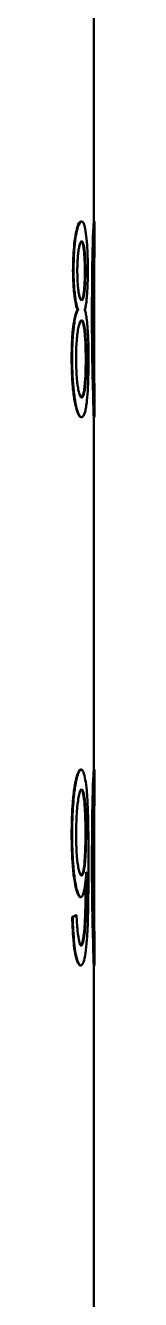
# Model space of a CAD drawing. Header units: millimetres. Extents: x -2015 to 3360, y -4745 to 2376.
# Drawn here: x 2695.39 to 2695.8, y 1711.95 to 1734.8 of the extents above; entities that cross this region are included whole.
import ezdxf

# ---------------------------------------------------------------- set-up
doc = ezdxf.new("R2010")
doc.units = ezdxf.units.MM
doc.header["$LTSCALE"] = 8
doc.layers.add('Visible (ISO)', color=7, linetype='Continuous', lineweight=50)

msp = doc.modelspace()

# ---------------------------------------------------------------- linework, layer by layer
at = {"layer": 'Visible (ISO)'}
for p, q in [((2695.793, 1737.731), (2695.793, 1731.285)), ((2695.564, 1731.285), (2695.574, 1731.285)), ((2695.792, 1731.285), (2695.802, 1731.285)), ((2695.803, 1730.889), (2695.803, 1731.249)), ((2695.793, 1730.629), (2695.793, 1728.432)), ((2695.5, 1729.696), (2695.5, 1729.706)), ((2695.5, 1729.706), (2695.51, 1729.706)), ((2695.5, 1729.696), (2695.51, 1729.696)), ((2695.51, 1729.696), (2695.51, 1729.706)), ((2695.634, 1729.706), (2695.634, 1729.696)), ((2695.803, 1727.798), (2695.803, 1728.179)), ((2695.566, 1727.773), (2695.575, 1727.773)), ((2695.792, 1727.773), (2695.802, 1727.773)), ((2695.793, 1727.773), (2695.793, 1721.457)), ((2695.559, 1721.457), (2695.569, 1721.457)), ((2695.792, 1721.457), (2695.802, 1721.457)), ((2695.803, 1721.061), (2695.803, 1721.421)), ((2695.793, 1720.801), (2695.793, 1718.604)), ((2695.659, 1719.62), (2695.658, 1719.62)), ((2695.551, 1719.169), (2695.561, 1719.169)), ((2695.406, 1718.814), (2695.415, 1718.814)), ((2695.475, 1718.847), (2695.484, 1718.847)), ((2695.803, 1717.97), (2695.803, 1718.351)), ((2695.552, 1717.945), (2695.562, 1717.945)), ((2695.792, 1717.945), (2695.802, 1717.945)), ((2695.793, 1717.945), (2695.793, 1711.479))]:
    msp.add_line(p, q, dxfattribs=at)
for centre, major_axis, ratio, start_param, end_param in [((2695.566, 1730.649), (-0.009, -0.282), 0.190093, 3.147707, 3.560024), ((2695.562, 1730.663), (-0.003, -0.268), 0.189918, 2.735146, 3.047985), ((2695.572, 1730.663), (-0.003, -0.268), 0.190011, 2.735016, 3.143585), ((2695.93, 1729.526), (0, 6.485), 0.020231, 1.493217, 1.570732), ((2695.566, 1730.158), (0.009, -0.29), 0.189971, 5.880907, 6.276996), ((2695.562, 1730.153), (0.004, -0.285), 0.189742, 0.088299, 0.397584), ((2695.572, 1730.153), (0.004, -0.285), 0.189841, 6.280888, 6.68091), ((2696.033, 1729.527), (0, -6.213), 0.03961, 4.712454, 4.792693), ((2695.796, 1728.414), (0.006, -0.286), 0.012188, 5.881178, 6.282863), ((2695.93, 1719.698), (0, 6.485), 0.020231, 1.493217, 1.570732), ((2696.033, 1719.699), (0, -6.213), 0.03961, 4.712454, 4.792693), ((2676.284, 1718.831), (19.509, 0.339), 0.089525, 6.081972, 6.100649), ((2676.284, 1718.831), (19.519, 0.339), 0.089479, 6.081973, 6.10065), ((2695.796, 1718.585), (0.006, -0.286), 0.012188, 5.881178, 6.282863)]:
    msp.add_ellipse(centre, major_axis=major_axis, ratio=ratio, start_param=start_param, end_param=end_param, dxfattribs=at)
for points in [[(2695.463, 1731.032), (2695.474, 1731.093), (2695.486, 1731.145), (2695.499, 1731.186)], [(2695.473, 1731.032), (2695.483, 1731.093), (2695.495, 1731.145), (2695.509, 1731.186)], [(2695.499, 1731.186), (2695.52, 1731.251), (2695.543, 1731.285), (2695.564, 1731.285)], [(2695.509, 1731.186), (2695.53, 1731.251), (2695.553, 1731.285), (2695.574, 1731.285)], [(2695.574, 1731.285), (2695.596, 1731.285), (2695.616, 1731.25), (2695.632, 1731.184)], [(2695.632, 1731.184), (2695.642, 1731.142), (2695.651, 1731.088), (2695.658, 1731.023)], [(2695.788, 1731.23), (2695.79, 1731.266), (2695.791, 1731.285), (2695.792, 1731.285)], [(2695.438, 1730.828), (2695.445, 1730.902), (2695.453, 1730.971), (2695.463, 1731.032)], [(2695.448, 1730.828), (2695.454, 1730.902), (2695.463, 1730.971), (2695.473, 1731.032)], [(2695.614, 1730.774), (2695.606, 1730.835), (2695.597, 1730.882), (2695.585, 1730.909)], [(2695.658, 1731.023), (2695.665, 1730.959), (2695.671, 1730.887), (2695.675, 1730.811)], [(2695.8, 1730.893), (2695.798, 1730.827), (2695.794, 1730.722), (2695.793, 1730.597)], [(2695.42, 1730.4), (2695.42, 1730.546), (2695.426, 1730.693), (2695.438, 1730.828)], [(2695.759, 1729.527), (2695.759, 1729.833), (2695.761, 1730.139), (2695.764, 1730.44)], [(2695.586, 1729.89), (2695.597, 1729.915), (2695.607, 1729.959), (2695.614, 1730.016)], [(2695.5, 1729.706), (2695.486, 1729.736), (2695.472, 1729.785), (2695.462, 1729.846)], [(2695.425, 1729.4), (2695.436, 1729.495), (2695.452, 1729.576), (2695.471, 1729.634)], [(2695.435, 1729.4), (2695.446, 1729.495), (2695.462, 1729.576), (2695.48, 1729.634)], [(2695.625, 1729.317), (2695.617, 1729.393), (2695.604, 1729.451), (2695.59, 1729.485)], [(2695.785, 1727.944), (2695.779, 1728.169), (2695.765, 1728.675), (2695.759, 1729.243), (2695.759, 1729.527)], [(2695.417, 1728.315), (2695.402, 1728.477), (2695.395, 1728.653), (2695.395, 1728.829)], [(2695.447, 1728.074), (2695.435, 1728.147), (2695.424, 1728.228), (2695.417, 1728.315)], [(2695.457, 1728.074), (2695.445, 1728.147), (2695.434, 1728.228), (2695.427, 1728.315)], [(2695.592, 1728.156), (2695.606, 1728.189), (2695.618, 1728.246), (2695.626, 1728.319)], [(2695.687, 1728.311), (2695.683, 1728.225), (2695.677, 1728.144), (2695.669, 1728.072)], [(2695.492, 1727.881), (2695.476, 1727.93), (2695.46, 1727.996), (2695.447, 1728.074)], [(2695.502, 1727.881), (2695.486, 1727.93), (2695.47, 1727.996), (2695.457, 1728.074)], [(2695.566, 1727.773), (2695.542, 1727.773), (2695.516, 1727.811), (2695.492, 1727.881)], [(2695.575, 1727.773), (2695.552, 1727.773), (2695.526, 1727.811), (2695.502, 1727.881)], [(2695.636, 1727.873), (2695.619, 1727.808), (2695.598, 1727.773), (2695.575, 1727.773)], [(2695.445, 1721.131), (2695.464, 1721.256), (2695.489, 1721.355), (2695.516, 1721.411)], [(2695.455, 1721.131), (2695.474, 1721.256), (2695.499, 1721.355), (2695.525, 1721.411)], [(2695.607, 1721.41), (2695.632, 1721.342), (2695.652, 1721.228), (2695.666, 1721.084)], [(2695.788, 1721.402), (2695.79, 1721.438), (2695.791, 1721.457), (2695.792, 1721.457)], [(2695.416, 1720.867), (2695.423, 1720.961), (2695.433, 1721.05), (2695.445, 1721.131)], [(2695.426, 1720.867), (2695.433, 1720.961), (2695.443, 1721.05), (2695.455, 1721.131)], [(2695.623, 1720.878), (2695.615, 1720.964), (2695.603, 1721.034), (2695.588, 1721.074)], [(2695.8, 1721.065), (2695.798, 1720.999), (2695.794, 1720.893), (2695.793, 1720.769)], [(2695.395, 1720.293), (2695.395, 1720.488), (2695.402, 1720.683), (2695.416, 1720.867)], [(2695.759, 1719.699), (2695.759, 1720.005), (2695.761, 1720.311), (2695.764, 1720.612)], [(2695.416, 1719.732), (2695.402, 1719.911), (2695.395, 1720.102), (2695.395, 1720.293)], [(2695.444, 1719.48), (2695.432, 1719.557), (2695.423, 1719.642), (2695.416, 1719.732)], [(2695.454, 1719.48), (2695.442, 1719.557), (2695.432, 1719.642), (2695.426, 1719.732)], [(2695.59, 1719.587), (2695.604, 1719.624), (2695.616, 1719.69), (2695.623, 1719.772)], [(2695.785, 1718.116), (2695.779, 1718.341), (2695.765, 1718.847), (2695.759, 1719.415), (2695.759, 1719.699)], [(2695.513, 1719.21), (2695.487, 1719.266), (2695.463, 1719.36), (2695.444, 1719.48)], [(2695.523, 1719.21), (2695.497, 1719.266), (2695.472, 1719.36), (2695.454, 1719.48)], [(2695.658, 1719.62), (2695.653, 1719.543), (2695.646, 1719.471), (2695.638, 1719.407)], [(2695.627, 1718.652), (2695.633, 1718.755), (2695.638, 1718.863), (2695.641, 1718.974)], [(2695.637, 1718.652), (2695.643, 1718.755), (2695.648, 1718.863), (2695.651, 1718.974)], [(2695.583, 1718.341), (2695.603, 1718.408), (2695.618, 1718.52), (2695.627, 1718.652)], [(2695.457, 1718.16), (2695.447, 1718.214), (2695.439, 1718.277), (2695.432, 1718.344)], [(2695.467, 1718.16), (2695.457, 1718.214), (2695.448, 1718.277), (2695.442, 1718.344)], [(2695.493, 1718.025), (2695.48, 1718.06), (2695.468, 1718.106), (2695.457, 1718.16)], [(2695.502, 1718.025), (2695.49, 1718.06), (2695.478, 1718.106), (2695.467, 1718.16)], [(2695.552, 1717.945), (2695.532, 1717.945), (2695.512, 1717.973), (2695.493, 1718.025)], [(2695.562, 1717.945), (2695.542, 1717.945), (2695.522, 1717.973), (2695.502, 1718.025)]]:
    msp.add_open_spline(points, degree=3, dxfattribs=at)
for points, knots in [([(2695.772, 1730.85), (2695.774, 1730.933), (2695.777, 1731.009), (2695.78, 1731.074), (2695.783, 1731.138), (2695.785, 1731.191), (2695.788, 1731.23)], [-2.6561201, -2.6561201, -2.6561201, -2.6561201, -2.3272292, -2.3272292, -2.3272292, -1.9983383, -1.9983383, -1.9983383, -1.9983383]), ([(2695.782, 1730.85), (2695.784, 1730.934), (2695.787, 1731.01), (2695.793, 1731.139), (2695.795, 1731.192), (2695.798, 1731.23)], [0, 0, 0, 0, 0.02907119, 0.02907119, 0.05883924, 0.05883924, 0.05883924, 0.05883924]), ([(2695.798, 1731.23), (2695.799, 1731.248), (2695.8, 1731.262), (2695.801, 1731.281), (2695.802, 1731.285), (2695.802, 1731.285)], [0, 0, 0, 0, 0.014091, 0.014091, 0.02827231, 0.02827231, 0.02827231, 0.02827231]), ([(2695.802, 1731.285), (2695.803, 1731.285), (2695.803, 1731.281), (2695.803, 1731.268), (2695.803, 1731.26), (2695.803, 1731.249)], [0, 0, 0, 0, 0.01087225, 0.01087225, 0.01935181, 0.01935181, 0.01935181, 0.01935181]), ([(2695.553, 1730.907), (2695.547, 1730.894), (2695.541, 1730.876), (2695.53, 1730.832), (2695.525, 1730.806), (2695.52, 1730.776)], [0, 0, 0, 0, 0.01199825, 0.01199825, 0.02376811, 0.02376811, 0.02376811, 0.02376811]), ([(2695.624, 1730.774), (2695.62, 1730.805), (2695.616, 1730.831), (2695.606, 1730.877), (2695.601, 1730.895), (2695.595, 1730.909)], [0, 0, 0, 0, 0.01222132, 0.01222132, 0.02467558, 0.02467558, 0.02467558, 0.02467558]), ([(2695.802, 1730.931), (2695.802, 1730.931), (2695.802, 1730.928), (2695.801, 1730.915), (2695.8, 1730.905), (2695.8, 1730.893)], [0, 0, 0, 0, 0.00835341, 0.00835341, 0.01663391, 0.01663391, 0.01663391, 0.01663391]), ([(2695.803, 1730.907), (2695.803, 1730.915), (2695.803, 1730.921), (2695.803, 1730.929), (2695.802, 1730.931), (2695.802, 1730.931)], [0, 0, 0, 0, 0.00749917, 0.00749917, 0.01503178, 0.01503178, 0.01503178, 0.01503178]), ([(2695.803, 1730.785), (2695.803, 1730.813), (2695.803, 1730.837), (2695.803, 1730.878), (2695.803, 1730.894), (2695.803, 1730.907)], [0, 0, 0, 0, 0.01121573, 0.01121573, 0.02263574, 0.02263574, 0.02263574, 0.02263574]), ([(2695.43, 1730.4), (2695.43, 1730.473), (2695.431, 1730.547), (2695.437, 1730.691), (2695.442, 1730.761), (2695.448, 1730.828)], [0, 0, 0, 0, 0.02206227, 0.02206227, 0.04426989, 0.04426989, 0.04426989, 0.04426989]), ([(2695.506, 1730.648), (2695.503, 1730.611), (2695.501, 1730.572), (2695.498, 1730.493), (2695.497, 1730.452), (2695.497, 1730.412)], [0, 0, 0, 0, 0.01224289, 0.01224289, 0.02440853, 0.02440853, 0.02440853, 0.02440853]), ([(2695.52, 1730.776), (2695.518, 1730.757), (2695.515, 1730.736), (2695.51, 1730.694), (2695.508, 1730.671), (2695.506, 1730.648)], [0, 0, 0, 0, 0.00764633, 0.00764633, 0.01521686, 0.01521686, 0.01521686, 0.01521686]), ([(2695.625, 1730.648), (2695.623, 1730.671), (2695.622, 1730.693), (2695.618, 1730.735), (2695.616, 1730.755), (2695.614, 1730.774)], [0, 0, 0, 0, 0.00750292, 0.00750292, 0.0150836, 0.0150836, 0.0150836, 0.0150836]), ([(2695.634, 1730.648), (2695.633, 1730.671), (2695.631, 1730.693), (2695.628, 1730.735), (2695.626, 1730.755), (2695.624, 1730.774)], [0, 0, 0, 0, 0.00750382, 0.00750382, 0.01508593, 0.01508593, 0.01508593, 0.01508593]), ([(2695.632, 1730.389), (2695.632, 1730.433), (2695.631, 1730.477), (2695.629, 1730.564), (2695.627, 1730.607), (2695.625, 1730.648)], [0, 0, 0, 0, 0.01331993, 0.01331993, 0.02672404, 0.02672404, 0.02672404, 0.02672404]), ([(2695.642, 1730.389), (2695.642, 1730.433), (2695.641, 1730.477), (2695.639, 1730.564), (2695.637, 1730.607), (2695.634, 1730.648)], [0, 0, 0, 0, 0.01332007, 0.01332007, 0.02672493, 0.02672493, 0.02672493, 0.02672493]), ([(2695.675, 1730.811), (2695.678, 1730.745), (2695.681, 1730.676), (2695.684, 1730.534), (2695.685, 1730.462), (2695.685, 1730.39)], [0, 0, 0, 0, 0.02179158, 0.02179158, 0.04344043, 0.04344043, 0.04344043, 0.04344043]), ([(2695.764, 1730.44), (2695.765, 1730.512), (2695.766, 1730.582), (2695.769, 1730.719), (2695.77, 1730.786), (2695.772, 1730.85)], [0, 0, 0, 0, 0.02195783, 0.02195783, 0.04408733, 0.04408733, 0.04408733, 0.04408733]), ([(2695.774, 1730.44), (2695.775, 1730.512), (2695.776, 1730.582), (2695.779, 1730.719), (2695.78, 1730.786), (2695.782, 1730.85)], [0, 0, 0, 0, 0.02195878, 0.02195878, 0.04409052, 0.04409052, 0.04409052, 0.04409052]), ([(2695.8, 1730.342), (2695.8, 1730.395), (2695.801, 1730.448), (2695.801, 1730.551), (2695.801, 1730.601), (2695.802, 1730.65)], [0, 0, 0, 0, 0.01633595, 0.01633595, 0.03276173, 0.03276173, 0.03276173, 0.03276173]), ([(2695.802, 1730.65), (2695.802, 1730.675), (2695.802, 1730.698), (2695.802, 1730.743), (2695.802, 1730.765), (2695.803, 1730.785)], [0, 0, 0, 0, 0.00814539, 0.00814539, 0.01637582, 0.01637582, 0.01637582, 0.01637582]), ([(2695.462, 1729.846), (2695.449, 1729.922), (2695.438, 1730.01), (2695.424, 1730.199), (2695.42, 1730.299), (2695.42, 1730.4)], [0, 0, 0, 0, 0.03081512, 0.03081512, 0.06111075, 0.06111075, 0.06111075, 0.06111075]), ([(2695.472, 1729.846), (2695.459, 1729.923), (2695.448, 1730.011), (2695.441, 1730.105), (2695.434, 1730.199), (2695.43, 1730.299), (2695.43, 1730.4)], [-0.706072, -0.706072, -0.706072, -0.706072, -0.353036, -0.353036, -0.353036, 0, 0, 0, 0]), ([(2695.497, 1730.412), (2695.497, 1730.364), (2695.498, 1730.316), (2695.502, 1730.222), (2695.504, 1730.176), (2695.508, 1730.131)], [0, 0, 0, 0, 0.01439035, 0.01439035, 0.02886802, 0.02886802, 0.02886802, 0.02886802]), ([(2695.769, 1729.527), (2695.769, 1729.68), (2695.769, 1729.833), (2695.771, 1730.138), (2695.773, 1730.29), (2695.774, 1730.44)], [0, 0, 0, 0, 0.04594796, 0.04594796, 0.09196619, 0.09196619, 0.09196619, 0.09196619]), ([(2695.793, 1730.597), (2695.792, 1730.542), (2695.791, 1730.485), (2695.79, 1730.368), (2695.789, 1730.309), (2695.789, 1730.249)], [0, 0, 0, 0, 0.0182188, 0.0182188, 0.03633571, 0.03633571, 0.03633571, 0.03633571]), ([(2695.625, 1730.136), (2695.627, 1730.175), (2695.629, 1730.217), (2695.631, 1730.302), (2695.632, 1730.345), (2695.632, 1730.389)], [0, 0, 0, 0, 0.01311453, 0.01311453, 0.02614297, 0.02614297, 0.02614297, 0.02614297]), ([(2695.634, 1730.136), (2695.637, 1730.175), (2695.639, 1730.217), (2695.641, 1730.302), (2695.642, 1730.345), (2695.642, 1730.389)], [0, 0, 0, 0, 0.01311536, 0.01311536, 0.02614402, 0.02614402, 0.02614402, 0.02614402]), ([(2695.685, 1730.39), (2695.685, 1730.294), (2695.683, 1730.199), (2695.679, 1730.109), (2695.675, 1730.019), (2695.669, 1729.934), (2695.661, 1729.86)], [-3.1415927, -3.1415927, -3.1415927, -3.1415927, -2.796578, -2.796578, -2.796578, -2.4515632, -2.4515632, -2.4515632, -2.4515632]), ([(2695.789, 1730.249), (2695.788, 1730.13), (2695.788, 1730.009), (2695.787, 1729.768), (2695.787, 1729.647), (2695.787, 1729.527)], [0, 0, 0, 0, 0.0362469, 0.0362469, 0.07249386, 0.07249386, 0.07249386, 0.07249386]), ([(2695.799, 1730.029), (2695.799, 1730.081), (2695.799, 1730.134), (2695.8, 1730.238), (2695.8, 1730.29), (2695.8, 1730.342)], [0, 0, 0, 0, 0.01585173, 0.01585173, 0.03170337, 0.03170337, 0.03170337, 0.03170337]), ([(2695.508, 1730.131), (2695.509, 1730.11), (2695.511, 1730.089), (2695.516, 1730.05), (2695.518, 1730.031), (2695.521, 1730.014)], [0, 0, 0, 0, 0.00702579, 0.00702579, 0.01413544, 0.01413544, 0.01413544, 0.01413544]), ([(2695.521, 1730.014), (2695.526, 1729.986), (2695.531, 1729.961), (2695.541, 1729.919), (2695.547, 1729.902), (2695.553, 1729.89)], [0, 0, 0, 0, 0.0115921, 0.0115921, 0.02339444, 0.02339444, 0.02339444, 0.02339444]), ([(2695.596, 1729.89), (2695.602, 1729.903), (2695.607, 1729.92), (2695.616, 1729.962), (2695.62, 1729.988), (2695.624, 1730.016)], [0, 0, 0, 0, 0.01189819, 0.01189819, 0.02358028, 0.02358028, 0.02358028, 0.02358028]), ([(2695.614, 1730.016), (2695.616, 1730.034), (2695.618, 1730.053), (2695.622, 1730.093), (2695.623, 1730.114), (2695.625, 1730.136)], [0, 0, 0, 0, 0.00723236, 0.00723236, 0.01438727, 0.01438727, 0.01438727, 0.01438727]), ([(2695.624, 1730.016), (2695.626, 1730.034), (2695.628, 1730.053), (2695.632, 1730.093), (2695.633, 1730.114), (2695.634, 1730.136)], [0, 0, 0, 0, 0.00723379, 0.00723379, 0.01438961, 0.01438961, 0.01438961, 0.01438961]), ([(2695.51, 1729.706), (2695.503, 1729.721), (2695.496, 1729.74), (2695.483, 1729.788), (2695.477, 1729.815), (2695.472, 1729.846)], [0, 0, 0, 0, 0.01300371, 0.01300371, 0.02578401, 0.02578401, 0.02578401, 0.02578401]), ([(2695.661, 1729.86), (2695.658, 1729.827), (2695.654, 1729.798), (2695.644, 1729.746), (2695.639, 1729.724), (2695.634, 1729.706)], [0, 0, 0, 0, 0.01334662, 0.01334662, 0.0269158, 0.0269158, 0.0269158, 0.0269158]), ([(2695.471, 1729.634), (2695.475, 1729.649), (2695.48, 1729.661), (2695.49, 1729.682), (2695.495, 1729.69), (2695.5, 1729.696)], [0, 0, 0, 0, 0.00883661, 0.00883661, 0.0177526, 0.0177526, 0.0177526, 0.0177526]), ([(2695.48, 1729.634), (2695.485, 1729.649), (2695.49, 1729.661), (2695.5, 1729.682), (2695.505, 1729.69), (2695.51, 1729.696)], [0, 0, 0, 0, 0.00884037, 0.00884037, 0.01776071, 0.01776071, 0.01776071, 0.01776071]), ([(2695.574, 1729.513), (2695.57, 1729.513), (2695.565, 1729.51), (2695.555, 1729.5), (2695.55, 1729.492), (2695.545, 1729.482)], [0, 0, 0, 0, 0.00936243, 0.00936243, 0.01867994, 0.01867994, 0.01867994, 0.01867994]), ([(2695.59, 1729.485), (2695.586, 1729.494), (2695.582, 1729.501), (2695.575, 1729.509), (2695.572, 1729.511), (2695.569, 1729.512)], [0, 0, 0, 0, 0.008678, 0.008678, 0.01418844, 0.01418844, 0.01418844, 0.01418844]), ([(2695.6, 1729.485), (2695.596, 1729.494), (2695.592, 1729.501), (2695.583, 1729.511), (2695.579, 1729.513), (2695.574, 1729.513)], [0, 0, 0, 0, 0.00868228, 0.00868228, 0.01740272, 0.01740272, 0.01740272, 0.01740272]), ([(2695.635, 1729.317), (2695.631, 1729.355), (2695.626, 1729.389), (2695.614, 1729.445), (2695.607, 1729.468), (2695.6, 1729.485)], [0, 0, 0, 0, 0.01541065, 0.01541065, 0.03110975, 0.03110975, 0.03110975, 0.03110975]), ([(2695.634, 1729.696), (2695.641, 1729.677), (2695.647, 1729.651), (2695.658, 1729.59), (2695.663, 1729.554), (2695.668, 1729.514)], [0, 0, 0, 0, 0.01669672, 0.01669672, 0.03310906, 0.03310906, 0.03310906, 0.03310906]), ([(2695.699, 1728.815), (2695.699, 1728.943), (2695.696, 1729.071), (2695.686, 1729.309), (2695.678, 1729.419), (2695.668, 1729.514)], [-0.07725089, -0.07725089, -0.07725089, -0.07725089, -0.03866683, -0.03866683, 0, 0, 0, 0]), ([(2695.795, 1727.944), (2695.792, 1728.056), (2695.789, 1728.175), (2695.783, 1728.425), (2695.78, 1728.556), (2695.775, 1728.824), (2695.773, 1728.962), (2695.77, 1729.242), (2695.769, 1729.384), (2695.769, 1729.527)], [0, 0, 0, 0, 0.0436851, 0.0436851, 0.0868429, 0.0868429, 0.129592, 0.129592, 0.1722832, 0.1722832, 0.1722832, 0.1722832]), ([(2695.8, 1728.799), (2695.799, 1728.92), (2695.799, 1729.041), (2695.799, 1729.283), (2695.799, 1729.405), (2695.799, 1729.527)], [0, 0, 0, 0, 0.0364797, 0.0364797, 0.07295946, 0.07295946, 0.07295946, 0.07295946]), ([(2695.406, 1729.199), (2695.409, 1729.234), (2695.411, 1729.269), (2695.417, 1729.336), (2695.421, 1729.368), (2695.425, 1729.4)], [0, 0, 0, 0, 0.01106453, 0.01106453, 0.0222069, 0.0222069, 0.0222069, 0.0222069]), ([(2695.416, 1729.199), (2695.418, 1729.234), (2695.421, 1729.269), (2695.427, 1729.336), (2695.431, 1729.368), (2695.435, 1729.4)], [0, 0, 0, 0, 0.01106531, 0.01106531, 0.02220901, 0.02220901, 0.02220901, 0.02220901]), ([(2695.504, 1729.311), (2695.5, 1729.286), (2695.497, 1729.26), (2695.491, 1729.205), (2695.489, 1729.177), (2695.486, 1729.148)], [0, 0, 0, 0, 0.00962572, 0.00962572, 0.01915927, 0.01915927, 0.01915927, 0.01915927]), ([(2695.545, 1729.482), (2695.538, 1729.465), (2695.53, 1729.441), (2695.516, 1729.384), (2695.509, 1729.35), (2695.504, 1729.311)], [0, 0, 0, 0, 0.01526595, 0.01526595, 0.030231, 0.030231, 0.030231, 0.030231]), ([(2695.639, 1729.161), (2695.637, 1729.189), (2695.635, 1729.216), (2695.631, 1729.269), (2695.628, 1729.294), (2695.625, 1729.317)], [0, 0, 0, 0, 0.00932373, 0.00932373, 0.0187493, 0.0187493, 0.0187493, 0.0187493]), ([(2695.649, 1729.161), (2695.647, 1729.189), (2695.645, 1729.216), (2695.641, 1729.269), (2695.638, 1729.294), (2695.635, 1729.317)], [0, 0, 0, 0, 0.00932485, 0.00932485, 0.01875223, 0.01875223, 0.01875223, 0.01875223]), ([(2695.395, 1728.829), (2695.395, 1728.891), (2695.396, 1728.954), (2695.4, 1729.078), (2695.403, 1729.139), (2695.406, 1729.199)], [0, 0, 0, 0, 0.01879394, 0.01879394, 0.03765417, 0.03765417, 0.03765417, 0.03765417]), ([(2695.404, 1728.829), (2695.404, 1728.891), (2695.405, 1728.954), (2695.409, 1729.078), (2695.412, 1729.139), (2695.416, 1729.199)], [0, 0, 0, 0, 0.01879405, 0.01879405, 0.03765488, 0.03765488, 0.03765488, 0.03765488]), ([(2695.486, 1729.148), (2695.483, 1729.097), (2695.48, 1729.043), (2695.475, 1728.935), (2695.474, 1728.88), (2695.474, 1728.825)], [0, 0, 0, 0, 0.01665197, 0.01665197, 0.03320895, 0.03320895, 0.03320895, 0.03320895]), ([(2695.648, 1728.816), (2695.648, 1728.875), (2695.647, 1728.934), (2695.644, 1729.05), (2695.642, 1729.106), (2695.639, 1729.161)], [0, 0, 0, 0, 0.01772341, 0.01772341, 0.03555699, 0.03555699, 0.03555699, 0.03555699]), ([(2695.658, 1728.816), (2695.658, 1728.875), (2695.657, 1728.934), (2695.654, 1729.05), (2695.652, 1729.106), (2695.649, 1729.161)], [0, 0, 0, 0, 0.0177236, 0.0177236, 0.03555816, 0.03555816, 0.03555816, 0.03555816]), ([(2695.788, 1729.029), (2695.788, 1728.976), (2695.788, 1728.924), (2695.789, 1728.82), (2695.789, 1728.769), (2695.79, 1728.718)], [0, 0, 0, 0, 0.01574971, 0.01574971, 0.03149932, 0.03149932, 0.03149932, 0.03149932]), ([(2695.427, 1728.315), (2695.419, 1728.396), (2695.414, 1728.48), (2695.406, 1728.653), (2695.404, 1728.741), (2695.404, 1728.829)], [0, 0, 0, 0, 0.0265712, 0.0265712, 0.05297407, 0.05297407, 0.05297407, 0.05297407]), ([(2695.474, 1728.825), (2695.474, 1728.767), (2695.476, 1728.71), (2695.48, 1728.597), (2695.483, 1728.542), (2695.487, 1728.489)], [0, 0, 0, 0, 0.01721039, 0.01721039, 0.03452254, 0.03452254, 0.03452254, 0.03452254]), ([(2695.639, 1728.472), (2695.642, 1728.526), (2695.644, 1728.583), (2695.647, 1728.698), (2695.648, 1728.757), (2695.648, 1728.816)], [0, 0, 0, 0, 0.01776325, 0.01776325, 0.03542042, 0.03542042, 0.03542042, 0.03542042]), ([(2695.649, 1728.472), (2695.652, 1728.526), (2695.654, 1728.583), (2695.657, 1728.698), (2695.658, 1728.757), (2695.658, 1728.816)], [0, 0, 0, 0, 0.01776434, 0.01776434, 0.03542183, 0.03542183, 0.03542183, 0.03542183]), ([(2695.699, 1728.815), (2695.699, 1728.728), (2695.698, 1728.642), (2695.694, 1728.472), (2695.691, 1728.39), (2695.687, 1728.311)], [0, 0, 0, 0, 0.02599601, 0.02599601, 0.05198596, 0.05198596, 0.05198596, 0.05198596]), ([(2695.801, 1728.455), (2695.801, 1728.51), (2695.801, 1728.566), (2695.8, 1728.681), (2695.8, 1728.74), (2695.8, 1728.799)], [0, 0, 0, 0, 0.0180603, 0.0180603, 0.03601367, 0.03601367, 0.03601367, 0.03601367]), ([(2695.79, 1728.718), (2695.79, 1728.664), (2695.791, 1728.612), (2695.792, 1728.509), (2695.793, 1728.458), (2695.793, 1728.409)], [0, 0, 0, 0, 0.01636565, 0.01636565, 0.03281947, 0.03281947, 0.03281947, 0.03281947]), ([(2695.487, 1728.489), (2695.489, 1728.46), (2695.492, 1728.432), (2695.498, 1728.378), (2695.501, 1728.352), (2695.505, 1728.328)], [0, 0, 0, 0, 0.00947544, 0.00947544, 0.01904752, 0.01904752, 0.01904752, 0.01904752]), ([(2695.626, 1728.319), (2695.629, 1728.342), (2695.631, 1728.366), (2695.635, 1728.417), (2695.637, 1728.444), (2695.639, 1728.472)], [0, 0, 0, 0, 0.00918697, 0.00918697, 0.01827372, 0.01827372, 0.01827372, 0.01827372]), ([(2695.636, 1728.319), (2695.639, 1728.342), (2695.641, 1728.366), (2695.645, 1728.417), (2695.647, 1728.444), (2695.649, 1728.472)], [0, 0, 0, 0, 0.00918874, 0.00918874, 0.01827658, 0.01827658, 0.01827658, 0.01827658]), ([(2695.793, 1728.409), (2695.794, 1728.384), (2695.794, 1728.36), (2695.795, 1728.315), (2695.796, 1728.294), (2695.796, 1728.273)], [0, 0, 0, 0, 0.00816866, 0.00816866, 0.016422, 0.016422, 0.016422, 0.016422]), ([(2695.803, 1728.165), (2695.803, 1728.197), (2695.803, 1728.238), (2695.802, 1728.337), (2695.802, 1728.393), (2695.801, 1728.455)], [0, 0, 0, 0, 0.02103243, 0.02103243, 0.04155381, 0.04155381, 0.04155381, 0.04155381]), ([(2695.505, 1728.328), (2695.511, 1728.289), (2695.517, 1728.255), (2695.532, 1728.198), (2695.539, 1728.174), (2695.547, 1728.157)], [0, 0, 0, 0, 0.01523933, 0.01523933, 0.03077768, 0.03077768, 0.03077768, 0.03077768]), ([(2695.547, 1728.157), (2695.552, 1728.147), (2695.557, 1728.14), (2695.566, 1728.13), (2695.571, 1728.127), (2695.576, 1728.127)], [0, 0, 0, 0, 0.0090972, 0.0090972, 0.01823637, 0.01823637, 0.01823637, 0.01823637]), ([(2695.571, 1728.128), (2695.573, 1728.13), (2695.576, 1728.132), (2695.584, 1728.14), (2695.588, 1728.147), (2695.592, 1728.156)], [0.0032442, 0.0032442, 0.0032442, 0.0032442, 0.00904619, 0.00904619, 0.01805295, 0.01805295, 0.01805295, 0.01805295]), ([(2695.576, 1728.127), (2695.58, 1728.127), (2695.585, 1728.13), (2695.593, 1728.14), (2695.598, 1728.147), (2695.602, 1728.156)], [0, 0, 0, 0, 0.00905092, 0.00905092, 0.01806215, 0.01806215, 0.01806215, 0.01806215]), ([(2695.602, 1728.156), (2695.609, 1728.173), (2695.615, 1728.195), (2695.627, 1728.249), (2695.632, 1728.282), (2695.636, 1728.319)], [0, 0, 0, 0, 0.01515634, 0.01515634, 0.03003289, 0.03003289, 0.03003289, 0.03003289]), ([(2695.796, 1728.273), (2695.797, 1728.245), (2695.798, 1728.221), (2695.799, 1728.179), (2695.8, 1728.162), (2695.8, 1728.15)], [0, 0, 0, 0, 0.01135824, 0.01135824, 0.0229261, 0.0229261, 0.0229261, 0.0229261]), ([(2695.802, 1728.127), (2695.802, 1728.127), (2695.803, 1728.131), (2695.803, 1728.143), (2695.803, 1728.153), (2695.803, 1728.165)], [0, 0, 0, 0, 0.00840975, 0.00840975, 0.01674845, 0.01674845, 0.01674845, 0.01674845]), ([(2695.669, 1728.072), (2695.665, 1728.031), (2695.66, 1727.994), (2695.649, 1727.927), (2695.643, 1727.898), (2695.636, 1727.873)], [0, 0, 0, 0, 0.01642613, 0.01642613, 0.03309148, 0.03309148, 0.03309148, 0.03309148]), ([(2695.792, 1727.773), (2695.791, 1727.773), (2695.79, 1727.789), (2695.789, 1727.818), (2695.788, 1727.847), (2695.786, 1727.891), (2695.785, 1727.944)], [1.5707963, 1.5707963, 1.5707963, 1.5707963, 2.0280071, 2.0280071, 2.0280071, 2.4852179, 2.4852179, 2.4852179, 2.4852179]), ([(2695.802, 1727.773), (2695.802, 1727.773), (2695.801, 1727.777), (2695.8, 1727.792), (2695.8, 1727.803), (2695.798, 1727.833), (2695.798, 1727.851), (2695.796, 1727.893), (2695.795, 1727.917), (2695.795, 1727.944)], [0, 0, 0, 0, 0.01084531, 0.01084531, 0.02160922, 0.02160922, 0.03223192, 0.03223192, 0.04267677, 0.04267677, 0.04267677, 0.04267677]), ([(2695.803, 1727.798), (2695.803, 1727.794), (2695.803, 1727.79), (2695.803, 1727.778), (2695.803, 1727.773), (2695.802, 1727.773)], [0.00946468, 0.00946468, 0.00946468, 0.00946468, 0.0142434, 0.0142434, 0.02857688, 0.02857688, 0.02857688, 0.02857688]), ([(2695.516, 1721.411), (2695.523, 1721.426), (2695.53, 1721.438), (2695.545, 1721.453), (2695.552, 1721.457), (2695.559, 1721.457)], [0, 0, 0, 0, 0.01365808, 0.01365808, 0.02738224, 0.02738224, 0.02738224, 0.02738224]), ([(2695.525, 1721.411), (2695.533, 1721.426), (2695.54, 1721.438), (2695.555, 1721.453), (2695.562, 1721.457), (2695.569, 1721.457)], [0, 0, 0, 0, 0.01366494, 0.01366494, 0.02739637, 0.02739637, 0.02739637, 0.02739637]), ([(2695.569, 1721.457), (2695.576, 1721.457), (2695.582, 1721.453), (2695.595, 1721.437), (2695.601, 1721.426), (2695.607, 1721.41)], [0, 0, 0, 0, 0.0130941, 0.0130941, 0.02611627, 0.02611627, 0.02611627, 0.02611627]), ([(2695.772, 1721.022), (2695.774, 1721.105), (2695.777, 1721.181), (2695.78, 1721.246), (2695.783, 1721.31), (2695.785, 1721.363), (2695.788, 1721.402)], [0.4854726, 0.4854726, 0.4854726, 0.4854726, 0.8143635, 0.8143635, 0.8143635, 1.1432544, 1.1432544, 1.1432544, 1.1432544]), ([(2695.782, 1721.022), (2695.784, 1721.106), (2695.787, 1721.182), (2695.793, 1721.311), (2695.795, 1721.364), (2695.798, 1721.402)], [0, 0, 0, 0, 0.02907119, 0.02907119, 0.05883924, 0.05883924, 0.05883924, 0.05883924]), ([(2695.798, 1721.402), (2695.799, 1721.42), (2695.8, 1721.434), (2695.801, 1721.453), (2695.802, 1721.457), (2695.802, 1721.457)], [0, 0, 0, 0, 0.014091, 0.014091, 0.02827231, 0.02827231, 0.02827231, 0.02827231]), ([(2695.802, 1721.457), (2695.803, 1721.457), (2695.803, 1721.453), (2695.803, 1721.44), (2695.803, 1721.432), (2695.803, 1721.421)], [0, 0, 0, 0, 0.01087225, 0.01087225, 0.01935181, 0.01935181, 0.01935181, 0.01935181]), ([(2695.551, 1721.073), (2695.542, 1721.051), (2695.533, 1721.022), (2695.518, 1720.951), (2695.511, 1720.91), (2695.505, 1720.864)], [0, 0, 0, 0, 0.01748606, 0.01748606, 0.03461082, 0.03461082, 0.03461082, 0.03461082]), ([(2695.575, 1721.103), (2695.571, 1721.103), (2695.566, 1721.1), (2695.558, 1721.09), (2695.554, 1721.083), (2695.551, 1721.073)], [0, 0, 0, 0, 0.00784485, 0.00784485, 0.01564227, 0.01564227, 0.01564227, 0.01564227]), ([(2695.588, 1721.074), (2695.584, 1721.083), (2695.58, 1721.091), (2695.574, 1721.098), (2695.572, 1721.1), (2695.57, 1721.102)], [0, 0, 0, 0, 0.00782167, 0.00782167, 0.01243175, 0.01243175, 0.01243175, 0.01243175]), ([(2695.597, 1721.074), (2695.594, 1721.083), (2695.59, 1721.091), (2695.583, 1721.1), (2695.579, 1721.103), (2695.575, 1721.103)], [0, 0, 0, 0, 0.00782542, 0.00782542, 0.01569555, 0.01569555, 0.01569555, 0.01569555]), ([(2695.633, 1720.878), (2695.629, 1720.922), (2695.624, 1720.96), (2695.612, 1721.027), (2695.605, 1721.054), (2695.597, 1721.074)], [0, 0, 0, 0, 0.01609923, 0.01609923, 0.03254912, 0.03254912, 0.03254912, 0.03254912]), ([(2695.666, 1721.084), (2695.671, 1721.032), (2695.675, 1720.976), (2695.681, 1720.859), (2695.684, 1720.797), (2695.686, 1720.733)], [0, 0, 0, 0, 0.01993021, 0.01993021, 0.03961266, 0.03961266, 0.03961266, 0.03961266]), ([(2695.802, 1721.103), (2695.802, 1721.103), (2695.802, 1721.099), (2695.801, 1721.087), (2695.8, 1721.077), (2695.8, 1721.065)], [0, 0, 0, 0, 0.00835341, 0.00835341, 0.01663391, 0.01663391, 0.01663391, 0.01663391]), ([(2695.803, 1721.079), (2695.803, 1721.087), (2695.803, 1721.093), (2695.803, 1721.101), (2695.802, 1721.103), (2695.802, 1721.103)], [0, 0, 0, 0, 0.00749917, 0.00749917, 0.01503178, 0.01503178, 0.01503178, 0.01503178]), ([(2695.803, 1720.957), (2695.803, 1720.985), (2695.803, 1721.009), (2695.803, 1721.05), (2695.803, 1721.066), (2695.803, 1721.079)], [0, 0, 0, 0, 0.01121573, 0.01121573, 0.02263574, 0.02263574, 0.02263574, 0.02263574]), ([(2695.404, 1720.293), (2695.404, 1720.391), (2695.406, 1720.488), (2695.414, 1720.681), (2695.419, 1720.776), (2695.426, 1720.867)], [0, 0, 0, 0, 0.02930116, 0.02930116, 0.05874447, 0.05874447, 0.05874447, 0.05874447]), ([(2695.505, 1720.864), (2695.502, 1720.834), (2695.498, 1720.803), (2695.492, 1720.738), (2695.489, 1720.704), (2695.487, 1720.67)], [0, 0, 0, 0, 0.01106722, 0.01106722, 0.02203981, 0.02203981, 0.02203981, 0.02203981]), ([(2695.635, 1720.694), (2695.634, 1720.727), (2695.632, 1720.758), (2695.628, 1720.82), (2695.626, 1720.849), (2695.623, 1720.878)], [0, 0, 0, 0, 0.01031366, 0.01031366, 0.0207162, 0.0207162, 0.0207162, 0.0207162]), ([(2695.645, 1720.694), (2695.644, 1720.727), (2695.642, 1720.758), (2695.638, 1720.82), (2695.635, 1720.849), (2695.633, 1720.878)], [0, 0, 0, 0, 0.01031451, 0.01031451, 0.02071853, 0.02071853, 0.02071853, 0.02071853]), ([(2695.764, 1720.612), (2695.765, 1720.683), (2695.766, 1720.754), (2695.769, 1720.891), (2695.77, 1720.958), (2695.772, 1721.022)], [0, 0, 0, 0, 0.02195783, 0.02195783, 0.04408733, 0.04408733, 0.04408733, 0.04408733]), ([(2695.774, 1720.612), (2695.775, 1720.683), (2695.776, 1720.754), (2695.779, 1720.891), (2695.78, 1720.958), (2695.782, 1721.022)], [0, 0, 0, 0, 0.02195878, 0.02195878, 0.04409052, 0.04409052, 0.04409052, 0.04409052]), ([(2695.8, 1720.514), (2695.8, 1720.567), (2695.801, 1720.619), (2695.801, 1720.723), (2695.801, 1720.773), (2695.802, 1720.822)], [0, 0, 0, 0, 0.01633595, 0.01633595, 0.03276173, 0.03276173, 0.03276173, 0.03276173]), ([(2695.802, 1720.822), (2695.802, 1720.847), (2695.802, 1720.87), (2695.802, 1720.915), (2695.802, 1720.937), (2695.803, 1720.957)], [0, 0, 0, 0, 0.00814539, 0.00814539, 0.01637582, 0.01637582, 0.01637582, 0.01637582]), ([(2695.487, 1720.67), (2695.483, 1720.608), (2695.48, 1720.545), (2695.476, 1720.416), (2695.474, 1720.351), (2695.474, 1720.286)], [0, 0, 0, 0, 0.01968258, 0.01968258, 0.0392769, 0.0392769, 0.0392769, 0.0392769]), ([(2695.643, 1720.318), (2695.643, 1720.382), (2695.643, 1720.445), (2695.64, 1720.572), (2695.638, 1720.634), (2695.635, 1720.694)], [0, 0, 0, 0, 0.01915482, 0.01915482, 0.03838797, 0.03838797, 0.03838797, 0.03838797]), ([(2695.653, 1720.318), (2695.653, 1720.382), (2695.653, 1720.445), (2695.65, 1720.572), (2695.648, 1720.634), (2695.645, 1720.694)], [0, 0, 0, 0, 0.01915495, 0.01915495, 0.03838881, 0.03838881, 0.03838881, 0.03838881]), ([(2695.699, 1719.795), (2695.699, 1719.953), (2695.698, 1720.111), (2695.693, 1720.425), (2695.69, 1720.58), (2695.686, 1720.733)], [-0.09492566, -0.09492566, -0.09492566, -0.09492566, -0.0474614, -0.0474614, 0, 0, 0, 0]), ([(2695.769, 1719.699), (2695.769, 1719.852), (2695.769, 1720.005), (2695.771, 1720.31), (2695.773, 1720.462), (2695.774, 1720.612)], [0, 0, 0, 0, 0.04594796, 0.04594796, 0.09196619, 0.09196619, 0.09196619, 0.09196619]), ([(2695.793, 1720.769), (2695.792, 1720.714), (2695.791, 1720.657), (2695.79, 1720.54), (2695.789, 1720.481), (2695.789, 1720.421)], [0, 0, 0, 0, 0.0182188, 0.0182188, 0.03633571, 0.03633571, 0.03633571, 0.03633571]), ([(2695.789, 1720.421), (2695.788, 1720.302), (2695.788, 1720.181), (2695.787, 1719.94), (2695.787, 1719.819), (2695.787, 1719.699)], [0, 0, 0, 0, 0.0362469, 0.0362469, 0.07249386, 0.07249386, 0.07249386, 0.07249386]), ([(2695.799, 1720.201), (2695.799, 1720.253), (2695.799, 1720.306), (2695.8, 1720.41), (2695.8, 1720.462), (2695.8, 1720.514)], [0, 0, 0, 0, 0.01585173, 0.01585173, 0.03170337, 0.03170337, 0.03170337, 0.03170337]), ([(2695.426, 1719.732), (2695.419, 1719.821), (2695.413, 1719.914), (2695.406, 1720.102), (2695.404, 1720.198), (2695.404, 1720.293)], [0, 0, 0, 0, 0.02882497, 0.02882497, 0.0575072, 0.0575072, 0.0575072, 0.0575072]), ([(2695.474, 1720.286), (2695.474, 1720.224), (2695.476, 1720.163), (2695.48, 1720.042), (2695.483, 1719.982), (2695.487, 1719.925)], [0, 0, 0, 0, 0.01845273, 0.01845273, 0.03700357, 0.03700357, 0.03700357, 0.03700357]), ([(2695.635, 1719.948), (2695.638, 1720.007), (2695.64, 1720.068), (2695.643, 1720.192), (2695.643, 1720.255), (2695.643, 1720.318)], [0, 0, 0, 0, 0.01890262, 0.01890262, 0.03772825, 0.03772825, 0.03772825, 0.03772825]), ([(2695.645, 1719.948), (2695.648, 1720.007), (2695.65, 1720.068), (2695.653, 1720.192), (2695.653, 1720.255), (2695.653, 1720.318)], [0, 0, 0, 0, 0.01890344, 0.01890344, 0.03772929, 0.03772929, 0.03772929, 0.03772929]), ([(2695.487, 1719.925), (2695.489, 1719.895), (2695.492, 1719.867), (2695.498, 1719.812), (2695.501, 1719.785), (2695.505, 1719.76)], [0, 0, 0, 0, 0.00957053, 0.00957053, 0.01924018, 0.01924018, 0.01924018, 0.01924018]), ([(2695.623, 1719.772), (2695.626, 1719.799), (2695.628, 1719.827), (2695.632, 1719.886), (2695.634, 1719.917), (2695.635, 1719.948)], [0, 0, 0, 0, 0.01001187, 0.01001187, 0.01993527, 0.01993527, 0.01993527, 0.01993527]), ([(2695.633, 1719.772), (2695.636, 1719.799), (2695.638, 1719.827), (2695.642, 1719.886), (2695.644, 1719.917), (2695.645, 1719.948)], [0, 0, 0, 0, 0.01001334, 0.01001334, 0.0199376, 0.0199376, 0.0199376, 0.0199376]), ([(2695.505, 1719.76), (2695.511, 1719.721), (2695.517, 1719.685), (2695.532, 1719.626), (2695.54, 1719.602), (2695.548, 1719.584)], [0, 0, 0, 0, 0.01556194, 0.01556194, 0.03143281, 0.03143281, 0.03143281, 0.03143281]), ([(2695.599, 1719.587), (2695.607, 1719.606), (2695.613, 1719.631), (2695.624, 1719.694), (2695.629, 1719.73), (2695.633, 1719.772)], [0, 0, 0, 0, 0.01572777, 0.01572777, 0.03111814, 0.03111814, 0.03111814, 0.03111814]), ([(2695.699, 1719.795), (2695.699, 1719.633), (2695.698, 1719.472), (2695.694, 1719.15), (2695.691, 1718.991), (2695.688, 1718.833)], [0, 0, 0, 0, 0.04847981, 0.04847981, 0.09695798, 0.09695798, 0.09695798, 0.09695798]), ([(2695.795, 1718.116), (2695.792, 1718.227), (2695.789, 1718.347), (2695.783, 1718.597), (2695.78, 1718.728), (2695.775, 1718.996), (2695.773, 1719.134), (2695.77, 1719.414), (2695.769, 1719.556), (2695.769, 1719.699)], [0, 0, 0, 0, 0.0436851, 0.0436851, 0.0868429, 0.0868429, 0.129592, 0.129592, 0.1722832, 0.1722832, 0.1722832, 0.1722832]), ([(2695.8, 1718.971), (2695.799, 1719.092), (2695.799, 1719.213), (2695.799, 1719.455), (2695.799, 1719.577), (2695.799, 1719.699)], [0, 0, 0, 0, 0.0364797, 0.0364797, 0.07295946, 0.07295946, 0.07295946, 0.07295946]), ([(2695.548, 1719.584), (2695.552, 1719.575), (2695.556, 1719.568), (2695.565, 1719.558), (2695.569, 1719.556), (2695.573, 1719.556)], [0, 0, 0, 0, 0.00823204, 0.00823204, 0.01650377, 0.01650377, 0.01650377, 0.01650377]), ([(2695.568, 1719.557), (2695.571, 1719.558), (2695.574, 1719.561), (2695.581, 1719.569), (2695.586, 1719.577), (2695.59, 1719.587)], [0.00324223, 0.00324223, 0.00324223, 0.00324223, 0.00893917, 0.00893917, 0.01783182, 0.01783182, 0.01783182, 0.01783182]), ([(2695.573, 1719.556), (2695.578, 1719.556), (2695.582, 1719.559), (2695.591, 1719.569), (2695.595, 1719.577), (2695.599, 1719.587)], [0, 0, 0, 0, 0.00894383, 0.00894383, 0.01784083, 0.01784083, 0.01784083, 0.01784083]), ([(2695.641, 1718.974), (2695.644, 1719.081), (2695.646, 1719.188), (2695.648, 1719.365), (2695.648, 1719.433), (2695.649, 1719.502)], [0, 0, 0, 0, 0.03252645, 0.03252645, 0.05325082, 0.05325082, 0.05325082, 0.05325082]), ([(2695.651, 1718.974), (2695.653, 1719.081), (2695.655, 1719.188), (2695.658, 1719.404), (2695.659, 1719.512), (2695.659, 1719.62)], [0, 0, 0, 0, 0.03252708, 0.03252708, 0.0650073, 0.0650073, 0.0650073, 0.0650073]), ([(2695.551, 1719.169), (2695.545, 1719.169), (2695.538, 1719.173), (2695.526, 1719.187), (2695.519, 1719.197), (2695.513, 1719.21)], [0, 0, 0, 0, 0.01183654, 0.01183654, 0.02361385, 0.02361385, 0.02361385, 0.02361385]), ([(2695.561, 1719.169), (2695.554, 1719.169), (2695.548, 1719.173), (2695.535, 1719.187), (2695.529, 1719.197), (2695.523, 1719.21)], [0, 0, 0, 0, 0.01184282, 0.01184282, 0.02362601, 0.02362601, 0.02362601, 0.02362601]), ([(2695.62, 1719.294), (2695.615, 1719.27), (2695.61, 1719.249), (2695.598, 1719.214), (2695.592, 1719.2), (2695.586, 1719.189)], [0, 0, 0, 0, 0.0129396, 0.0129396, 0.02601913, 0.02601913, 0.02601913, 0.02601913]), ([(2695.638, 1719.407), (2695.635, 1719.386), (2695.633, 1719.366), (2695.627, 1719.328), (2695.623, 1719.31), (2695.62, 1719.294)], [0, 0, 0, 0, 0.00884915, 0.00884915, 0.01777172, 0.01777172, 0.01777172, 0.01777172]), ([(2695.586, 1719.189), (2695.582, 1719.183), (2695.578, 1719.178), (2695.569, 1719.171), (2695.565, 1719.169), (2695.561, 1719.169)], [0, 0, 0, 0, 0.00830531, 0.00830531, 0.01661038, 0.01661038, 0.01661038, 0.01661038]), ([(2695.788, 1719.201), (2695.788, 1719.148), (2695.788, 1719.096), (2695.789, 1718.992), (2695.789, 1718.941), (2695.79, 1718.889)], [0, 0, 0, 0, 0.01574971, 0.01574971, 0.03149932, 0.03149932, 0.03149932, 0.03149932]), ([(2695.432, 1718.344), (2695.425, 1718.418), (2695.419, 1718.495), (2695.411, 1718.653), (2695.407, 1718.733), (2695.406, 1718.814)], [0, 0, 0, 0, 0.02465044, 0.02465044, 0.04913544, 0.04913544, 0.04913544, 0.04913544]), ([(2695.442, 1718.344), (2695.435, 1718.418), (2695.429, 1718.495), (2695.42, 1718.653), (2695.417, 1718.733), (2695.415, 1718.814)], [0, 0, 0, 0, 0.02465259, 0.02465259, 0.0491385, 0.0491385, 0.0491385, 0.0491385]), ([(2695.484, 1718.847), (2695.487, 1718.752), (2695.493, 1718.659), (2695.502, 1718.575), (2695.511, 1718.491), (2695.523, 1718.417), (2695.536, 1718.357)], [0.1352437, 0.1352437, 0.1352437, 0.1352437, 0.5152645, 0.5152645, 0.5152645, 0.8952854, 0.8952854, 0.8952854, 0.8952854]), ([(2695.688, 1718.833), (2695.686, 1718.758), (2695.684, 1718.684), (2695.677, 1718.541), (2695.673, 1718.471), (2695.669, 1718.404)], [0, 0, 0, 0, 0.0230219, 0.0230219, 0.0462328, 0.0462328, 0.0462328, 0.0462328]), ([(2695.79, 1718.889), (2695.79, 1718.836), (2695.791, 1718.784), (2695.792, 1718.681), (2695.793, 1718.63), (2695.793, 1718.58)], [0, 0, 0, 0, 0.01636565, 0.01636565, 0.03281947, 0.03281947, 0.03281947, 0.03281947]), ([(2695.801, 1718.627), (2695.801, 1718.682), (2695.801, 1718.738), (2695.8, 1718.853), (2695.8, 1718.912), (2695.8, 1718.971)], [0, 0, 0, 0, 0.0180603, 0.0180603, 0.03601367, 0.03601367, 0.03601367, 0.03601367]), ([(2695.592, 1718.341), (2695.603, 1718.374), (2695.612, 1718.419), (2695.626, 1718.524), (2695.632, 1718.585), (2695.637, 1718.652)], [0, 0, 0, 0, 0.02301489, 0.02301489, 0.04547648, 0.04547648, 0.04547648, 0.04547648]), ([(2695.793, 1718.58), (2695.794, 1718.556), (2695.794, 1718.532), (2695.795, 1718.487), (2695.796, 1718.465), (2695.796, 1718.445)], [0, 0, 0, 0, 0.00816866, 0.00816866, 0.016422, 0.016422, 0.016422, 0.016422]), ([(2695.803, 1718.337), (2695.803, 1718.369), (2695.803, 1718.41), (2695.802, 1718.509), (2695.802, 1718.565), (2695.801, 1718.627)], [0, 0, 0, 0, 0.02103243, 0.02103243, 0.04155381, 0.04155381, 0.04155381, 0.04155381]), ([(2695.536, 1718.357), (2695.541, 1718.338), (2695.545, 1718.324), (2695.555, 1718.304), (2695.56, 1718.299), (2695.565, 1718.299)], [0, 0, 0, 0, 0.00937459, 0.00937459, 0.01888662, 0.01888662, 0.01888662, 0.01888662]), ([(2695.56, 1718.301), (2695.563, 1718.302), (2695.566, 1718.305), (2695.574, 1718.317), (2695.578, 1718.327), (2695.583, 1718.341)], [0.00342563, 0.00342563, 0.00342563, 0.00342563, 0.00939816, 0.00939816, 0.01872129, 0.01872129, 0.01872129, 0.01872129]), ([(2695.565, 1718.299), (2695.57, 1718.299), (2695.575, 1718.303), (2695.584, 1718.317), (2695.588, 1718.327), (2695.592, 1718.341)], [0, 0, 0, 0, 0.00940302, 0.00940302, 0.01873052, 0.01873052, 0.01873052, 0.01873052]), ([(2695.669, 1718.404), (2695.662, 1718.315), (2695.654, 1718.236), (2695.634, 1718.1), (2695.622, 1718.045), (2695.608, 1718.005)], [0, 0, 0, 0, 0.03098588, 0.03098588, 0.06270862, 0.06270862, 0.06270862, 0.06270862]), ([(2695.796, 1718.445), (2695.797, 1718.417), (2695.798, 1718.393), (2695.799, 1718.351), (2695.8, 1718.334), (2695.8, 1718.322)], [0, 0, 0, 0, 0.01135824, 0.01135824, 0.0229261, 0.0229261, 0.0229261, 0.0229261]), ([(2695.802, 1718.299), (2695.802, 1718.299), (2695.803, 1718.303), (2695.803, 1718.315), (2695.803, 1718.325), (2695.803, 1718.337)], [0, 0, 0, 0, 0.00840975, 0.00840975, 0.01674845, 0.01674845, 0.01674845, 0.01674845]), ([(2695.792, 1717.945), (2695.791, 1717.945), (2695.79, 1717.96), (2695.789, 1717.99), (2695.788, 1718.019), (2695.786, 1718.063), (2695.785, 1718.116)], [-1.5707963, -1.5707963, -1.5707963, -1.5707963, -1.1135855, -1.1135855, -1.1135855, -0.6563747, -0.6563747, -0.6563747, -0.6563747]), ([(2695.802, 1717.945), (2695.802, 1717.945), (2695.801, 1717.949), (2695.8, 1717.964), (2695.8, 1717.975), (2695.798, 1718.005), (2695.798, 1718.023), (2695.796, 1718.065), (2695.795, 1718.089), (2695.795, 1718.116)], [0, 0, 0, 0, 0.01084531, 0.01084531, 0.02160922, 0.02160922, 0.03223192, 0.03223192, 0.04267677, 0.04267677, 0.04267677, 0.04267677]), ([(2695.608, 1718.005), (2695.601, 1717.985), (2695.593, 1717.97), (2695.578, 1717.95), (2695.57, 1717.945), (2695.562, 1717.945)], [0, 0, 0, 0, 0.01567288, 0.01567288, 0.0314425, 0.0314425, 0.0314425, 0.0314425]), ([(2695.803, 1717.97), (2695.803, 1717.966), (2695.803, 1717.962), (2695.803, 1717.95), (2695.803, 1717.945), (2695.802, 1717.945)], [0.00946468, 0.00946468, 0.00946468, 0.00946468, 0.0142434, 0.0142434, 0.02857688, 0.02857688, 0.02857688, 0.02857688])]:
    msp.add_open_spline(points, degree=3, knots=knots, dxfattribs=at)

doc.saveas('drawing.dxf')
